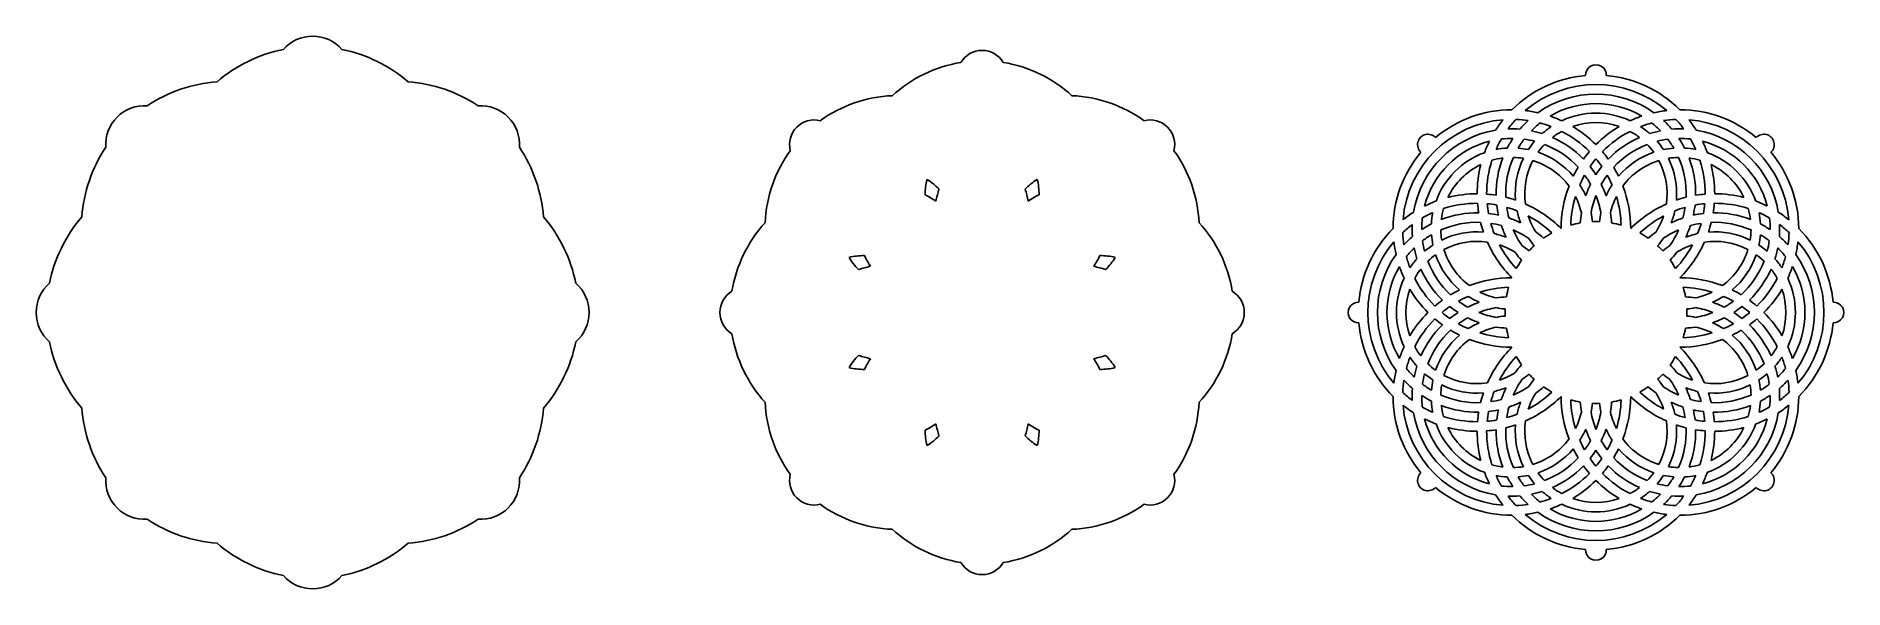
# Model space of a CAD drawing. Extents: x -134 to 246, y -92 to 24.
import ezdxf

# ---------------------------------------------------------------- set-up
doc = ezdxf.new("R2010")
doc.units = 0
doc.layers.get('0').update_dxf_attribs({"linetype": 'CONTINUOUS'})

msp = doc.modelspace()

# ---------------------------------------------------------------- linework, layer by layer
for centre, radius, start, end in [((-75.481045, 15.801246), 8.176594, 41.16222, 138.83778), ((-75.481045, -9.154749), 30.955995, 101.469985, 130.469482), ((-75.481045, -9.154749), 30.955995, 49.530518, 78.530015), ((65.179583, 15.801246), 5.176594, 30.707167, 149.292833), ((65.179583, -9.154749), 27.955995, 99.16084, 132.475427), ((65.179583, -9.154749), 27.955995, 47.524573, 80.83916), ((194.138073, -9.154749), 24.955995, 94.998766, 135), ((194.138073, 15.801246), 2.176594, 357.500617, 182.499383), ((194.138073, -9.154749), 24.955995, 45, 85.001234), ((-93.127598, -16.46419), 30.955995, 94.530518, 123.530015), ((-57.834492, -16.46419), 30.955995, 56.469985, 85.469482), ((47.533029, -16.46419), 27.955995, 92.524573, 125.83916), ((82.826136, -16.46419), 27.955995, 54.16084, 87.475427), ((194.138073, -9.154749), 22.955995, 49.636317, 130.363683), ((194.138073, -9.154749), 20.955995, 54.419291, 125.580709), ((-110.774152, 1.182363), 8.176594, 86.16222, 183.83778), ((-40.187938, 1.182363), 8.176594, 356.16222, 93.83778), ((176.49152, -16.46419), 24.955995, 90, 130.001234), ((176.49152, -16.46419), 24.955995, 77.378019, 83.605587), ((194.138073, -9.154749), 18.955995, 59.453946, 120.546054), ((194.138073, -9.154749), 16.955995, 64.88675, 115.11325), ((211.784627, -16.46419), 24.955995, 96.394413, 102.621981), ((211.784627, -16.46419), 24.955995, 49.998766, 90), ((29.886476, 1.182363), 5.176594, 75.707167, 194.292833), ((100.472689, 1.182363), 5.176594, 345.707167, 104.292833), ((176.49152, -16.46419), 22.955995, 94.636317, 175.363683), ((176.49152, -16.46419), 20.955995, 99.419291, 170.580709), ((194.138073, -9.154749), 24.955995, 141.394413, 147.621981), ((194.138073, -9.154749), 22.955995, 137.083822, 143.575831), ((176.49152, -16.46419), 20.955995, 85.388178, 92.255768), ((176.49152, -16.46419), 22.955995, 81.424169, 87.916178), ((194.138073, -9.154749), 20.955995, 132.744232, 139.611822), ((194.138073, -9.154749), 18.955995, 128.301023, 135.67733), ((176.49152, -16.46419), 20.955995, 72.322271, 78.758884), ((176.49152, -16.46419), 22.955995, 68.941067, 75.112861), ((194.138073, -9.154749), 16.955995, 123.658913, 131.715189), ((176.49152, -16.46419), 24.955995, 65.244415, 71.272567), ((194.138073, -9.154749), 14.955995, 118.68277, 127.65421), ((176.49152, -16.46419), 22.955995, 44.799625, 62.869739), ((194.138073, -9.154749), 14.955995, 70.940927, 109.059073), ((176.49152, -16.46419), 24.955995, 45, 59.242111), ((211.784627, -16.46419), 24.955995, 120.757889, 135), ((211.784627, -16.46419), 22.955995, 117.130261, 135.200375), ((194.138073, -9.154749), 14.955995, 52.34579, 61.31723), ((211.784627, -16.46419), 24.955995, 108.727433, 114.755585), ((194.138073, -9.154749), 16.955995, 48.284811, 56.341087), ((211.784627, -16.46419), 22.955995, 104.887139, 111.058933), ((211.784627, -16.46419), 20.955995, 101.241116, 107.677729), ((194.138073, -9.154749), 18.955995, 44.32267, 51.698977), ((211.784627, -16.46419), 22.955995, 92.083822, 98.575831), ((194.138073, -9.154749), 20.955995, 40.388178, 47.255768), ((211.784627, -16.46419), 20.955995, 87.744232, 94.611822), ((194.138073, -9.154749), 22.955995, 36.424169, 42.916178), ((194.138073, -9.154749), 24.955995, 32.378019, 38.605587), ((211.784627, -16.46419), 22.955995, 4.636317, 85.363683), ((211.784627, -16.46419), 20.955995, 9.419291, 80.580709), ((-93.127598, -16.46419), 30.955995, 146.469985, 175.469482), ((-57.834492, -16.46419), 30.955995, 4.530518, 33.530015), ((158.844967, 1.182363), 2.176594, 42.500617, 227.499383), ((176.49152, -16.46419), 18.955995, 104.453946, 165.546054), ((194.138073, -9.154749), 24.955995, 153.727433, 159.755585), ((194.138073, -9.154749), 22.955995, 149.887139, 156.058933), ((176.49152, -16.46419), 16.955995, 93.284811, 101.341087), ((176.49152, -16.46419), 18.955995, 89.32267, 96.698977), ((194.138073, -9.154749), 20.955995, 146.241116, 152.677729), ((194.138073, -9.154749), 18.955995, 142.75248, 149.584838), ((176.49152, -16.46419), 16.955995, 78.220037, 85.605287), ((176.49152, -16.46419), 18.955995, 75.415162, 82.24752), ((194.138073, -9.154749), 16.955995, 139.394713, 146.779963), ((194.138073, -9.154749), 14.955995, 136.149028, 144.292589), ((176.49152, -16.46419), 18.955995, 42.776205, 68.779993), ((176.49152, -16.46419), 20.955995, 44.116702, 66.040556), ((211.784627, -16.46419), 20.955995, 113.959444, 135.883298), ((211.784627, -16.46419), 18.955995, 111.220007, 137.223795), ((194.138073, -9.154749), 14.955995, 35.707411, 43.850972), ((194.138073, -9.154749), 16.955995, 33.220037, 40.605287), ((211.784627, -16.46419), 18.955995, 97.75248, 104.584838), ((211.784627, -16.46419), 16.955995, 94.394713, 101.779963), ((194.138073, -9.154749), 18.955995, 30.415162, 37.24752), ((211.784627, -16.46419), 18.955995, 83.301023, 90.67733), ((194.138073, -9.154749), 20.955995, 27.322271, 33.758884), ((211.784627, -16.46419), 16.955995, 78.658913, 86.715189), ((194.138073, -9.154749), 22.955995, 23.941067, 30.112861), ((194.138073, -9.154749), 24.955995, 20.244415, 26.272567), ((211.784627, -16.46419), 18.955995, 14.453946, 75.546054), ((229.43118, 1.182363), 2.176594, 312.500617, 137.499383), ((47.533029, -16.46419), 27.955995, 144.16084, 177.475427), ((82.826136, -16.46419), 27.955995, 2.524573, 35.83916), ((176.49152, -16.46419), 24.955995, 139.998766, 180), ((176.49152, -16.46419), 16.955995, 109.88675, 160.11325), ((176.49152, -16.46419), 14.955995, 115.940927, 154.059073), ((194.138073, -9.154749), 24.955995, 165.757889, 180), ((194.138073, -9.154749), 22.955995, 162.130261, 180.200375), ((176.49152, -16.46419), 14.955995, 97.34579, 106.31723), ((194.138073, -9.154749), 20.955995, 158.959444, 180.883298), ((194.138073, -9.154749), 18.955995, 156.220007, 182.223795), ((176.49152, -16.46419), 14.955995, 80.707411, 88.850972), ((194.138073, -9.154749), 16.955995, 153.935088, 184.515361), ((194.138073, -9.154749), 14.955995, 152.184255, 188.305386), ((176.49152, -16.46419), 14.955995, 36.694614, 72.815745), ((176.49152, -16.46419), 16.955995, 40.484639, 71.064912), ((211.784627, -16.46419), 24.955995, 148.945288, 153.824657), ((211.784627, -16.46419), 24.955995, 139.596997, 144.229065), ((211.784627, -16.46419), 22.955995, 140.238385, 145.37736), ((176.49152, -16.46419), 20.955995, 32.639941, 38.491162), ((176.49152, -16.46419), 22.955995, 34.62264, 39.761615), ((211.784627, -16.46419), 20.955995, 141.508838, 147.360059), ((176.49152, -16.46419), 24.955995, 35.770935, 40.403003), ((176.49152, -16.46419), 24.955995, 26.175343, 31.054712), ((211.784627, -16.46419), 16.955995, 108.935088, 139.515361), ((211.784627, -16.46419), 14.955995, 107.184255, 143.305386), ((194.138073, -9.154749), 14.955995, 351.694614, 27.815745), ((211.784627, -16.46419), 14.955995, 91.149028, 99.292589), ((194.138073, -9.154749), 16.955995, 355.484639, 26.064912), ((194.138073, -9.154749), 18.955995, 357.776205, 23.779993), ((194.138073, -9.154749), 20.955995, 359.116702, 21.040556), ((211.784627, -16.46419), 14.955995, 73.68277, 82.65421), ((194.138073, -9.154749), 22.955995, 359.799625, 17.869739), ((211.784627, -16.46419), 16.955995, 19.88675, 70.11325), ((194.138073, -9.154749), 24.955995, 360, 14.242111), ((211.784627, -16.46419), 14.955995, 25.940927, 64.059073), ((211.784627, -16.46419), 24.955995, 0, 40.001234), ((65.179583, -9.154749), 11.955995, 165.514046, 180.994159), ((47.533029, -16.46419), 11.955995, 44.005841, 59.485954), ((82.826136, -16.46419), 11.955995, 120.514046, 135.994159), ((65.179583, -9.154749), 11.955995, 359.005841, 14.485954), ((211.784627, -16.46419), 24.955995, 159.015928, 180), ((211.784627, -16.46419), 22.955995, 150.712325, 156.419654), ((176.49152, -16.46419), 16.955995, 23.932839, 32.791928), ((176.49152, -16.46419), 18.955995, 29.39411, 36.329092), ((211.784627, -16.46419), 20.955995, 153.642425, 160.8384), ((176.49152, -16.46419), 20.955995, 19.1616, 26.357575), ((211.784627, -16.46419), 18.955995, 143.670908, 150.60589), ((211.784627, -16.46419), 16.955995, 147.208072, 156.067161), ((176.49152, -16.46419), 22.955995, 23.580346, 29.287675), ((176.49152, -16.46419), 24.955995, 0, 20.984072), ((40.223588, -34.110744), 27.955995, 56.938202, 62.284541), ((82.826136, -16.46419), 27.955995, 162.715459, 168.061798), ((47.533029, -16.46419), 27.955995, 11.938202, 17.284541), ((90.135578, -34.110744), 27.955995, 117.715459, 123.061798), ((169.182078, -34.110744), 24.955995, 110.244415, 116.272567), ((169.182078, -34.110744), 22.955995, 89.799625, 107.869739), ((169.182078, -34.110744), 24.955995, 90, 104.242111), ((194.138073, -9.154749), 24.955995, 184.596997, 189.229065), ((169.182078, -34.110744), 24.955995, 80.770935, 85.403003), ((194.138073, -9.154749), 22.955995, 185.238385, 190.37736), ((169.182078, -34.110744), 22.955995, 79.62264, 84.761615), ((169.182078, -34.110744), 24.955995, 71.175343, 76.054712), ((169.182078, -34.110744), 24.955995, 45, 65.984072), ((211.784627, -16.46419), 22.955995, 162.91859, 178.241903), ((176.49152, -16.46419), 14.955995, 12.632615, 26.798055), ((211.784627, -16.46419), 18.955995, 158.579001, 169.931961), ((176.49152, -16.46419), 18.955995, 10.068039, 21.420999), ((211.784627, -16.46419), 14.955995, 153.201945, 167.367385), ((176.49152, -16.46419), 22.955995, 1.758097, 17.08141), ((219.094068, -34.110744), 24.955995, 114.015928, 135), ((219.094068, -34.110744), 24.955995, 103.945288, 108.824657), ((219.094068, -34.110744), 22.955995, 95.238385, 100.37736), ((219.094068, -34.110744), 24.955995, 94.596997, 99.229065), ((194.138073, -9.154749), 22.955995, 349.62264, 354.761615), ((194.138073, -9.154749), 24.955995, 350.770935, 355.403003), ((219.094068, -34.110744), 22.955995, 72.130261, 90.200375), ((219.094068, -34.110744), 24.955995, 75.757889, 90), ((219.094068, -34.110744), 24.955995, 63.727433, 69.755585), ((-100.43704, -34.110744), 30.955995, 139.530518, 168.530015), ((-50.52505, -34.110744), 30.955995, 11.469985, 40.469482), ((169.182078, -34.110744), 24.955995, 122.378019, 128.605587), ((176.49152, -16.46419), 18.955995, 173.301023, 180.67733), ((169.182078, -34.110744), 22.955995, 113.941067, 120.112861), ((176.49152, -16.46419), 16.955995, 168.658913, 176.715189), ((169.182078, -34.110744), 18.955995, 87.776205, 113.779993), ((176.49152, -16.46419), 14.955995, 163.68277, 172.65421), ((169.182078, -34.110744), 20.955995, 89.116702, 111.040556), ((194.138073, -9.154749), 24.955995, 193.945288, 198.824657), ((169.182078, -34.110744), 20.955995, 77.639941, 83.491162), ((194.138073, -9.154749), 20.955995, 186.508838, 192.360059), ((194.138073, -9.154749), 18.955995, 188.670908, 195.60589), ((169.182078, -34.110744), 22.955995, 68.580346, 74.287675), ((169.182078, -34.110744), 20.955995, 64.1616, 71.357575), ((194.138073, -9.154749), 16.955995, 192.208072, 201.067161), ((194.138073, -9.154749), 14.955995, 198.201945, 212.367385), ((169.182078, -34.110744), 22.955995, 46.758097, 62.08141), ((211.784627, -16.46419), 20.955995, 171.020436, 176.79731), ((176.49152, -16.46419), 16.955995, 4.868835, 11.270291), ((194.138073, -34.110744), 19.100492, 87.744415, 92.255585), ((211.784627, -16.46419), 16.955995, 168.729709, 175.131165), ((176.49152, -16.46419), 20.955995, 3.20269, 8.979564), ((219.094068, -34.110744), 22.955995, 117.91859, 133.241903), ((194.138073, -9.154749), 14.955995, 327.632615, 341.798055), ((194.138073, -9.154749), 16.955995, 338.932839, 347.791928), ((219.094068, -34.110744), 20.955995, 108.642425, 115.8384), ((219.094068, -34.110744), 22.955995, 105.712325, 111.419654), ((194.138073, -9.154749), 18.955995, 344.39411, 351.329092), ((194.138073, -9.154749), 20.955995, 347.639941, 353.491162), ((219.094068, -34.110744), 20.955995, 96.508838, 102.360059), ((194.138073, -9.154749), 24.955995, 341.175343, 346.054712), ((219.094068, -34.110744), 18.955995, 66.220007, 92.223795), ((219.094068, -34.110744), 20.955995, 68.959444, 90.883298), ((211.784627, -16.46419), 14.955995, 7.34579, 16.31723), ((219.094068, -34.110744), 22.955995, 59.887139, 66.058933), ((211.784627, -16.46419), 16.955995, 3.284811, 11.341087), ((211.784627, -16.46419), 18.955995, 359.32267, 6.698977), ((219.094068, -34.110744), 24.955995, 51.394413, 57.621981), ((40.223588, -34.110744), 27.955995, 137.524573, 170.83916), ((90.135578, -34.110744), 27.955995, 9.16084, 42.475427), ((169.182078, -34.110744), 24.955995, 135, 175.001234), ((169.182078, -34.110744), 22.955995, 126.424169, 132.916178), ((176.49152, -16.46419), 22.955995, 182.083822, 188.575831), ((169.182078, -34.110744), 20.955995, 130.388178, 137.255768), ((176.49152, -16.46419), 20.955995, 177.744232, 184.611822), ((169.182078, -34.110744), 20.955995, 117.322271, 123.758884), ((169.182078, -34.110744), 18.955995, 120.415162, 127.24752), ((176.49152, -16.46419), 16.955995, 184.394713, 191.779963), ((176.49152, -16.46419), 14.955995, 181.149028, 189.292589), ((169.182078, -34.110744), 16.955995, 85.484639, 116.064912), ((169.182078, -34.110744), 18.955995, 74.39411, 81.329092), ((194.138073, -9.154749), 22.955995, 195.712325, 201.419654), ((169.182078, -34.110744), 16.955995, 68.932839, 77.791928), ((194.138073, -9.154749), 20.955995, 198.642425, 205.8384), ((194.138073, -9.154749), 18.955995, 203.579001, 214.931961), ((169.182078, -34.110744), 18.955995, 55.068039, 66.420999), ((194.138073, -9.154749), 16.955995, 213.729709, 220.131165), ((169.182078, -34.110744), 20.955995, 48.20269, 53.979564), ((194.138073, -34.110744), 19.100492, 118.894413, 125.121981), ((194.138073, -34.110744), 19.100492, 99.878019, 106.105587), ((194.138073, -34.110744), 19.100492, 73.894413, 80.121981), ((194.138073, -34.110744), 19.100492, 54.878019, 61.105587), ((219.094068, -34.110744), 20.955995, 126.020436, 131.79731), ((194.138073, -9.154749), 16.955995, 319.868835, 326.270291), ((219.094068, -34.110744), 18.955995, 113.579001, 124.931961), ((194.138073, -9.154749), 18.955995, 325.068039, 336.420999), ((194.138073, -9.154749), 20.955995, 334.1616, 341.357575), ((219.094068, -34.110744), 16.955995, 102.208072, 111.067161), ((219.094068, -34.110744), 18.955995, 98.670908, 105.60589), ((194.138073, -9.154749), 22.955995, 338.580346, 344.287675), ((219.094068, -34.110744), 16.955995, 63.935088, 94.515361), ((211.784627, -16.46419), 14.955995, 350.707411, 358.850972), ((211.784627, -16.46419), 16.955995, 348.220037, 355.605287), ((219.094068, -34.110744), 18.955995, 52.75248, 59.584838), ((219.094068, -34.110744), 20.955995, 56.241116, 62.677729), ((219.094068, -34.110744), 20.955995, 42.744232, 49.611822), ((211.784627, -16.46419), 20.955995, 355.388178, 2.255768), ((219.094068, -34.110744), 22.955995, 47.083822, 53.575831), ((211.784627, -16.46419), 22.955995, 351.424169, 357.916178), ((219.094068, -34.110744), 24.955995, 4.998766, 45), ((47.533029, -16.46419), 11.955995, 210.514046, 225.994159), ((40.223588, -34.110744), 11.955995, 89.005841, 104.485954), ((65.179583, -9.154749), 27.955995, 207.715459, 213.061798), ((65.179583, -9.154749), 27.955995, 326.938202, 332.284541), ((90.135578, -34.110744), 11.955995, 75.514046, 90.994159), ((82.826136, -16.46419), 11.955995, 314.005841, 329.485954), ((169.182078, -34.110744), 22.955995, 139.636317, 220.363683), ((169.182078, -34.110744), 20.955995, 144.419291, 215.580709), ((176.49152, -16.46419), 24.955995, 186.394413, 192.621981), ((169.182078, -34.110744), 18.955995, 134.32267, 141.698977), ((176.49152, -16.46419), 22.955995, 194.887139, 201.058933), ((176.49152, -16.46419), 20.955995, 191.241116, 197.677729), ((176.49152, -16.46419), 18.955995, 187.75248, 194.584838), ((169.182078, -34.110744), 16.955995, 123.220037, 130.605287), ((169.182078, -34.110744), 14.955995, 125.707411, 133.850972), ((176.49152, -16.46419), 16.955995, 198.935088, 229.515361), ((169.182078, -34.110744), 14.955995, 81.694614, 117.815745), ((176.49152, -16.46419), 14.955995, 197.184255, 233.305386), ((194.138073, -9.154749), 24.955995, 204.015928, 225), ((194.138073, -9.154749), 22.955995, 207.91859, 223.241903), ((169.182078, -34.110744), 14.955995, 57.632615, 71.798055), ((194.138073, -9.154749), 20.955995, 216.020436, 221.79731), ((169.182078, -34.110744), 16.955995, 49.868835, 56.270291), ((194.138073, -34.110744), 19.100492, 132.744415, 137.255585), ((194.138073, -34.110744), 19.100492, 42.744415, 47.255585), ((219.094068, -34.110744), 16.955995, 123.729709, 130.131165), ((194.138073, -9.154749), 20.955995, 318.20269, 323.979564), ((194.138073, -9.154749), 22.955995, 316.758097, 332.08141), ((219.094068, -34.110744), 14.955995, 108.201945, 122.367385), ((194.138073, -9.154749), 24.955995, 315, 335.984072), ((219.094068, -34.110744), 14.955995, 62.184255, 98.305386), ((211.784627, -16.46419), 14.955995, 306.694614, 342.815745), ((211.784627, -16.46419), 16.955995, 310.484639, 341.064912), ((219.094068, -34.110744), 14.955995, 46.149028, 54.292589), ((219.094068, -34.110744), 16.955995, 49.394713, 56.779963), ((211.784627, -16.46419), 18.955995, 345.415162, 352.24752), ((211.784627, -16.46419), 20.955995, 342.322271, 348.758884), ((219.094068, -34.110744), 18.955995, 38.301023, 45.67733), ((211.784627, -16.46419), 22.955995, 338.941067, 345.112861), ((219.094068, -34.110744), 20.955995, 324.419291, 35.580709), ((211.784627, -16.46419), 24.955995, 347.378019, 353.605587), ((219.094068, -34.110744), 22.955995, 319.636317, 40.363683), ((47.533029, -51.757297), 27.955995, 101.938202, 107.284541), ((82.826136, -51.757297), 27.955995, 72.715459, 78.061798), ((169.182078, -34.110744), 18.955995, 149.453946, 210.546054), ((176.49152, -16.46419), 24.955995, 198.727433, 204.755585), ((169.182078, -34.110744), 16.955995, 138.284811, 146.341087), ((169.182078, -34.110744), 14.955995, 142.34579, 151.31723), ((176.49152, -16.46419), 20.955995, 203.959444, 225.883298), ((176.49152, -16.46419), 18.955995, 201.220007, 227.223795), ((194.138073, -34.110744), 19.100492, 144.878019, 151.105587), ((194.138073, -34.110744), 19.100492, 28.894413, 35.121981), ((211.784627, -16.46419), 18.955995, 312.776205, 338.779993), ((211.784627, -16.46419), 20.955995, 314.116702, 336.040556), ((219.094068, -34.110744), 14.955995, 28.68277, 37.65421), ((219.094068, -34.110744), 16.955995, 33.658913, 41.715189), ((211.784627, -16.46419), 24.955995, 335.244415, 341.272567), ((219.094068, -34.110744), 18.955995, 329.453946, 30.546054), ((-125.393035, -34.110744), 8.176594, 131.16222, 228.83778), ((-25.569055, -34.110744), 8.176594, 311.16222, 48.83778), ((15.267593, -34.110744), 5.176594, 120.707167, 239.292833), ((115.091573, -34.110744), 5.176594, 300.707167, 59.292833), ((169.182078, -34.110744), 16.955995, 154.88675, 205.11325), ((169.182078, -34.110744), 14.955995, 160.940927, 199.059073), ((176.49152, -16.46419), 24.955995, 210.757889, 225), ((176.49152, -16.46419), 22.955995, 207.130261, 225.200375), ((176.49152, -51.757297), 24.955995, 116.175343, 121.054712), ((176.49152, -51.757297), 24.955995, 90, 110.984072), ((176.49152, -51.757297), 22.955995, 91.758097, 107.08141), ((176.49152, -16.46419), 14.955995, 243.201945, 257.367385), ((194.138073, -34.110744), 19.100492, 163.894413, 170.121981), ((211.784627, -51.757297), 24.955995, 69.015928, 90), ((194.138073, -34.110744), 19.100492, 9.878019, 16.105587), ((211.784627, -51.757297), 22.955995, 72.91859, 88.241903), ((211.784627, -16.46419), 14.955995, 282.632615, 296.798055), ((211.784627, -51.757297), 24.955995, 58.945288, 63.824657), ((211.784627, -16.46419), 22.955995, 314.799625, 332.869739), ((211.784627, -16.46419), 24.955995, 315, 329.242111), ((219.094068, -34.110744), 14.955995, 340.940927, 19.059073), ((219.094068, -34.110744), 16.955995, 334.88675, 25.11325), ((144.226083, -34.110744), 2.176594, 87.500617, 272.499383), ((176.49152, -51.757297), 24.955995, 135, 149.242111), ((176.49152, -51.757297), 24.955995, 125.770935, 130.403003), ((176.49152, -51.757297), 22.955995, 124.62264, 129.761615), ((176.49152, -16.46419), 22.955995, 230.238385, 235.37736), ((176.49152, -16.46419), 20.955995, 231.508838, 237.360059), ((176.49152, -51.757297), 20.955995, 122.639941, 128.491162), ((176.49152, -51.757297), 22.955995, 113.580346, 119.287675), ((176.49152, -16.46419), 18.955995, 233.670908, 240.60589), ((176.49152, -51.757297), 20.955995, 109.1616, 116.357575), ((176.49152, -16.46419), 16.955995, 237.208072, 246.067161), ((176.49152, -51.757297), 18.955995, 100.068039, 111.420999), ((176.49152, -16.46419), 18.955995, 248.579001, 259.931961), ((176.49152, -16.46419), 16.955995, 258.729709, 265.131165), ((176.49152, -51.757297), 20.955995, 93.20269, 98.979564), ((194.138073, -34.110744), 19.100492, 177.744415, 182.255585), ((211.784627, -51.757297), 20.955995, 81.020436, 86.79731), ((194.138073, -34.110744), 19.100492, 357.744415, 2.255585), ((211.784627, -16.46419), 16.955995, 274.868835, 281.270291), ((211.784627, -51.757297), 18.955995, 68.579001, 79.931961), ((211.784627, -16.46419), 18.955995, 280.068039, 291.420999), ((211.784627, -16.46419), 16.955995, 293.932839, 302.791928), ((211.784627, -51.757297), 20.955995, 63.642425, 70.8384), ((211.784627, -51.757297), 22.955995, 60.712325, 66.419654), ((211.784627, -16.46419), 18.955995, 299.39411, 306.329092), ((211.784627, -16.46419), 20.955995, 302.639941, 308.491162), ((211.784627, -51.757297), 20.955995, 51.508838, 57.360059), ((211.784627, -51.757297), 22.955995, 50.238385, 55.37736), ((211.784627, -16.46419), 22.955995, 304.62264, 309.761615), ((211.784627, -51.757297), 24.955995, 49.596997, 54.229065), ((211.784627, -51.757297), 24.955995, 30.757889, 45), ((244.050063, -34.110744), 2.176594, 267.500617, 92.499383), ((169.182078, -34.110744), 24.955995, 184.998766, 225), ((176.49152, -51.757297), 22.955995, 134.799625, 152.869739), ((176.49152, -51.757297), 20.955995, 134.116702, 156.040556), ((176.49152, -51.757297), 18.955995, 132.776205, 158.779993), ((176.49152, -16.46419), 24.955995, 229.596997, 234.229065), ((176.49152, -16.46419), 24.955995, 238.945288, 243.824657), ((176.49152, -51.757297), 18.955995, 119.39411, 126.329092), ((176.49152, -16.46419), 22.955995, 240.712325, 246.419654), ((176.49152, -16.46419), 20.955995, 243.642425, 250.8384), ((176.49152, -51.757297), 16.955995, 113.932839, 122.791928), ((176.49152, -51.757297), 14.955995, 102.632615, 116.798055), ((176.49152, -51.757297), 16.955995, 94.868835, 101.270291), ((176.49152, -16.46419), 20.955995, 261.020436, 266.79731), ((194.138073, -34.110744), 19.100492, 189.878019, 196.105587), ((194.138073, -34.110744), 19.100492, 343.894413, 350.121981), ((211.784627, -16.46419), 20.955995, 273.20269, 278.979564), ((211.784627, -51.757297), 16.955995, 78.729709, 85.131165), ((211.784627, -51.757297), 14.955995, 63.201945, 77.367385), ((211.784627, -16.46419), 20.955995, 289.1616, 296.357575), ((211.784627, -51.757297), 16.955995, 57.208072, 66.067161), ((211.784627, -16.46419), 22.955995, 293.580346, 299.287675), ((211.784627, -51.757297), 18.955995, 53.670908, 60.60589), ((211.784627, -16.46419), 24.955995, 296.175343, 301.054712), ((211.784627, -51.757297), 18.955995, 21.220007, 47.223795), ((211.784627, -16.46419), 24.955995, 305.770935, 310.403003), ((211.784627, -51.757297), 20.955995, 23.959444, 45.883298), ((211.784627, -51.757297), 22.955995, 27.130261, 45.200375), ((219.094068, -34.110744), 24.955995, 315, 355.001234), ((-100.43704, -34.110744), 30.955995, 191.469985, 220.469482), ((-50.52505, -34.110744), 30.955995, 319.530518, 348.530015), ((40.223588, -34.110744), 27.955995, 189.16084, 222.475427), ((90.135578, -34.110744), 27.955995, 317.524573, 350.83916), ((176.49152, -51.757297), 24.955995, 155.244415, 161.272567), ((169.182078, -34.110744), 14.955995, 208.68277, 217.65421), ((176.49152, -51.757297), 16.955995, 130.484639, 161.064912), ((176.49152, -51.757297), 14.955995, 126.694614, 162.815745), ((176.49152, -16.46419), 24.955995, 249.015928, 270), ((176.49152, -16.46419), 22.955995, 252.91859, 268.241903), ((194.138073, -59.066739), 24.955995, 135, 155.984072), ((194.138073, -59.066739), 24.955995, 24.015928, 45), ((211.784627, -16.46419), 24.955995, 270, 290.984072), ((211.784627, -16.46419), 22.955995, 271.758097, 287.08141), ((211.784627, -51.757297), 14.955995, 17.184255, 53.305386), ((211.784627, -51.757297), 16.955995, 18.935088, 49.515361), ((219.094068, -34.110744), 14.955995, 322.34579, 331.31723), ((211.784627, -51.757297), 24.955995, 18.727433, 24.755585), ((47.533029, -51.757297), 11.955995, 134.005841, 149.485954), ((47.533029, -16.46419), 27.955995, 252.715459, 258.061798), ((65.179583, -59.066739), 27.955995, 146.938202, 152.284541), ((82.826136, -16.46419), 27.955995, 281.938202, 287.284541), ((65.179583, -59.066739), 27.955995, 27.715459, 33.061798), ((82.826136, -51.757297), 11.955995, 30.514046, 45.994159), ((176.49152, -51.757297), 22.955995, 158.941067, 165.112861), ((169.182078, -34.110744), 16.955995, 213.658913, 221.715189), ((176.49152, -51.757297), 20.955995, 162.322271, 168.758884), ((169.182078, -34.110744), 14.955995, 226.149028, 234.292589), ((194.138073, -59.066739), 22.955995, 136.758097, 152.08141), ((194.138073, -59.066739), 20.955995, 138.20269, 143.979564), ((194.138073, -34.110744), 19.100492, 208.894413, 215.121981), ((194.138073, -59.066739), 20.955995, 36.020436, 41.79731), ((194.138073, -34.110744), 19.100492, 324.878019, 331.105587), ((194.138073, -59.066739), 22.955995, 27.91859, 43.241903), ((219.094068, -34.110744), 14.955995, 305.707411, 313.850972), ((219.094068, -34.110744), 16.955995, 318.284811, 326.341087), ((211.784627, -51.757297), 20.955995, 11.241116, 17.677729), ((211.784627, -51.757297), 22.955995, 14.887139, 21.058933), ((40.223588, -34.110744), 11.955995, 255.514046, 270.994159), ((90.135578, -34.110744), 11.955995, 269.005841, 284.485954), ((176.49152, -51.757297), 24.955995, 167.378019, 173.605587), ((176.49152, -51.757297), 22.955995, 171.424169, 177.916178), ((169.182078, -34.110744), 20.955995, 222.744232, 229.611822), ((169.182078, -34.110744), 18.955995, 218.301023, 225.67733), ((169.182078, -34.110744), 18.955995, 232.75248, 239.584838), ((176.49152, -51.757297), 18.955995, 165.415162, 172.24752), ((169.182078, -34.110744), 16.955995, 229.394713, 236.779963), ((176.49152, -51.757297), 16.955995, 168.220037, 175.605287), ((176.49152, -51.757297), 14.955995, 170.707411, 178.850972), ((169.182078, -34.110744), 16.955995, 243.935088, 274.515361), ((169.182078, -34.110744), 14.955995, 242.184255, 278.305386), ((169.182078, -34.110744), 14.955995, 288.201945, 302.367385), ((194.138073, -59.066739), 18.955995, 145.068039, 156.420999), ((169.182078, -34.110744), 16.955995, 303.729709, 310.131165), ((194.138073, -59.066739), 16.955995, 139.868835, 146.270291), ((194.138073, -34.110744), 19.100492, 222.744415, 227.255585), ((194.138073, -34.110744), 19.100492, 312.744415, 317.255585), ((194.138073, -59.066739), 16.955995, 33.729709, 40.131165), ((219.094068, -34.110744), 16.955995, 229.868835, 236.270291), ((194.138073, -59.066739), 18.955995, 23.579001, 34.931961), ((219.094068, -34.110744), 14.955995, 237.632615, 251.798055), ((219.094068, -34.110744), 14.955995, 261.694614, 297.815745), ((219.094068, -34.110744), 16.955995, 265.484639, 296.064912), ((211.784627, -51.757297), 14.955995, 1.149028, 9.292589), ((219.094068, -34.110744), 16.955995, 303.220037, 310.605287), ((211.784627, -51.757297), 16.955995, 4.394713, 11.779963), ((219.094068, -34.110744), 18.955995, 300.415162, 307.24752), ((211.784627, -51.757297), 18.955995, 7.75248, 14.584838), ((219.094068, -34.110744), 18.955995, 314.32267, 321.698977), ((219.094068, -34.110744), 20.955995, 310.388178, 317.255768), ((211.784627, -51.757297), 22.955995, 2.083822, 8.575831), ((211.784627, -51.757297), 24.955995, 6.394413, 12.621981), ((47.533029, -51.757297), 27.955995, 182.524573, 215.83916), ((82.826136, -51.757297), 27.955995, 324.16084, 357.475427), ((176.49152, -51.757297), 24.955995, 180, 220.001234), ((169.182078, -34.110744), 22.955995, 227.083822, 233.575831), ((176.49152, -51.757297), 20.955995, 175.388178, 182.255768), ((176.49152, -51.757297), 18.955995, 179.32267, 186.698977), ((169.182078, -34.110744), 20.955995, 236.241116, 242.677729), ((176.49152, -51.757297), 16.955995, 183.284811, 191.341087), ((169.182078, -34.110744), 18.955995, 246.220007, 272.223795), ((194.138073, -59.066739), 24.955995, 161.175343, 166.054712), ((194.138073, -59.066739), 22.955995, 158.580346, 164.287675), ((169.182078, -34.110744), 18.955995, 278.670908, 285.60589), ((169.182078, -34.110744), 16.955995, 282.208072, 291.067161), ((194.138073, -59.066739), 20.955995, 154.1616, 161.357575), ((169.182078, -34.110744), 20.955995, 288.642425, 295.8384), ((169.182078, -34.110744), 18.955995, 293.579001, 304.931961), ((194.138073, -59.066739), 16.955995, 158.932839, 167.791928), ((169.182078, -34.110744), 24.955995, 294.015928, 315), ((169.182078, -34.110744), 22.955995, 297.91859, 313.241903), ((194.138073, -59.066739), 14.955995, 147.632615, 161.798055), ((169.182078, -34.110744), 20.955995, 306.020436, 311.79731), ((194.138073, -34.110744), 19.100492, 234.878019, 241.105587), ((211.784627, -51.757297), 24.955995, 180, 200.984072), ((194.138073, -34.110744), 19.100492, 253.894413, 260.121981), ((211.784627, -51.757297), 22.955995, 181.758097, 197.08141), ((211.784627, -51.757297), 20.955995, 183.20269, 188.979564), ((176.49152, -51.757297), 20.955995, 351.020436, 356.79731), ((194.138073, -34.110744), 19.100492, 279.878019, 286.105587), ((176.49152, -51.757297), 22.955995, 342.91859, 358.241903), ((176.49152, -51.757297), 24.955995, 339.015928, 360), ((219.094068, -34.110744), 24.955995, 225, 245.984072), ((194.138073, -34.110744), 19.100492, 298.894413, 305.121981), ((219.094068, -34.110744), 22.955995, 226.758097, 242.08141), ((219.094068, -34.110744), 20.955995, 228.20269, 233.979564), ((194.138073, -59.066739), 14.955995, 18.201945, 32.367385), ((219.094068, -34.110744), 18.955995, 235.068039, 246.420999), ((219.094068, -34.110744), 20.955995, 244.1616, 251.357575), ((194.138073, -59.066739), 16.955995, 12.208072, 21.067161), ((194.138073, -59.066739), 20.955995, 18.642425, 25.8384), ((219.094068, -34.110744), 16.955995, 248.932839, 257.791928), ((219.094068, -34.110744), 18.955995, 254.39411, 261.329092), ((194.138073, -59.066739), 22.955995, 15.712325, 21.419654), ((194.138073, -59.066739), 24.955995, 13.945288, 18.824657), ((219.094068, -34.110744), 18.955995, 267.776205, 293.779993), ((211.784627, -51.757297), 16.955995, 348.658913, 356.715189), ((219.094068, -34.110744), 20.955995, 297.322271, 303.758884), ((211.784627, -51.757297), 18.955995, 353.301023, 0.67733), ((211.784627, -51.757297), 24.955995, 319.998766, 360), ((211.784627, -51.757297), 20.955995, 357.744232, 4.611822), ((219.094068, -34.110744), 22.955995, 306.424169, 312.916178), ((-93.127598, -51.757297), 30.955995, 184.530518, 213.530015), ((-57.834492, -51.757297), 30.955995, 326.469985, 355.469482), ((169.182078, -34.110744), 24.955995, 231.394413, 237.621981), ((176.49152, -51.757297), 22.955995, 184.636317, 265.363683), ((176.49152, -51.757297), 20.955995, 189.419291, 260.580709), ((169.182078, -34.110744), 22.955995, 239.887139, 246.058933), ((176.49152, -51.757297), 18.955995, 194.453946, 255.546054), ((169.182078, -34.110744), 24.955995, 243.727433, 249.755585), ((169.182078, -34.110744), 20.955995, 248.959444, 270.883298), ((176.49152, -51.757297), 14.955995, 187.34579, 196.31723), ((169.182078, -34.110744), 22.955995, 252.130261, 270.200375), ((194.138073, -59.066739), 24.955995, 170.770935, 175.403003), ((194.138073, -59.066739), 22.955995, 169.62264, 174.761615), ((169.182078, -34.110744), 22.955995, 275.238385, 280.37736), ((169.182078, -34.110744), 20.955995, 276.508838, 282.360059), ((194.138073, -59.066739), 20.955995, 167.639941, 173.491162), ((194.138073, -59.066739), 18.955995, 164.39411, 171.329092), ((169.182078, -34.110744), 22.955995, 285.712325, 291.419654), ((194.138073, -59.066739), 14.955995, 171.694614, 207.815745), ((176.49152, -51.757297), 14.955995, 333.201945, 347.367385), ((176.49152, -51.757297), 16.955995, 348.729709, 355.131165), ((211.784627, -51.757297), 18.955995, 190.068039, 201.420999), ((194.138073, -34.110744), 19.100492, 267.744415, 272.255585), ((176.49152, -51.757297), 18.955995, 338.579001, 349.931961), ((211.784627, -51.757297), 16.955995, 184.868835, 191.270291), ((211.784627, -51.757297), 14.955995, 192.632615, 206.798055), ((194.138073, -59.066739), 14.955995, 332.184255, 8.305386), ((219.094068, -34.110744), 22.955995, 248.580346, 254.287675), ((194.138073, -59.066739), 18.955995, 8.670908, 15.60589), ((211.784627, -51.757297), 22.955995, 274.636317, 355.363683), ((219.094068, -34.110744), 20.955995, 257.639941, 263.491162), ((194.138073, -59.066739), 20.955995, 6.508838, 12.360059), ((219.094068, -34.110744), 22.955995, 259.62264, 264.761615), ((211.784627, -51.757297), 20.955995, 279.419291, 350.580709), ((211.784627, -51.757297), 18.955995, 284.453946, 345.546054), ((194.138073, -59.066739), 22.955995, 5.238385, 10.37736), ((194.138073, -59.066739), 24.955995, 4.596997, 9.229065), ((219.094068, -34.110744), 20.955995, 269.116702, 291.040556), ((219.094068, -34.110744), 22.955995, 269.799625, 287.869739), ((211.784627, -51.757297), 14.955995, 343.68277, 352.65421), ((219.094068, -34.110744), 24.955995, 290.244415, 296.272567), ((219.094068, -34.110744), 22.955995, 293.941067, 300.112861), ((219.094068, -34.110744), 24.955995, 302.378019, 308.605587), ((65.179583, -59.066739), 11.955995, 179.005841, 194.485954), ((40.223588, -34.110744), 27.955995, 297.715459, 303.061798), ((47.533029, -51.757297), 11.955995, 300.514046, 315.994159), ((82.826136, -51.757297), 27.955995, 191.938202, 197.284541), ((47.533029, -51.757297), 27.955995, 342.715459, 348.061798), ((82.826136, -51.757297), 11.955995, 224.005841, 239.485954), ((90.135578, -34.110744), 27.955995, 236.938202, 242.284541), ((65.179583, -59.066739), 11.955995, 345.514046, 0.994159), ((176.49152, -51.757297), 16.955995, 199.88675, 250.11325), ((176.49152, -51.757297), 14.955995, 205.940927, 244.059073), ((169.182078, -34.110744), 24.955995, 255.757889, 270), ((194.138073, -59.066739), 24.955995, 180, 194.242111), ((194.138073, -59.066739), 22.955995, 179.799625, 197.869739), ((169.182078, -34.110744), 24.955995, 274.596997, 279.229065), ((194.138073, -59.066739), 20.955995, 179.116702, 201.040556), ((194.138073, -59.066739), 18.955995, 177.776205, 203.779993), ((169.182078, -34.110744), 24.955995, 283.945288, 288.824657), ((194.138073, -59.066739), 16.955995, 175.484639, 206.064912), ((176.49152, -51.757297), 14.955995, 287.184255, 323.305386), ((176.49152, -51.757297), 16.955995, 327.208072, 336.067161), ((211.784627, -51.757297), 20.955995, 199.1616, 206.357575), ((176.49152, -51.757297), 20.955995, 333.642425, 340.8384), ((211.784627, -51.757297), 16.955995, 203.932839, 212.791928), ((211.784627, -51.757297), 14.955995, 216.694614, 252.815745), ((194.138073, -59.066739), 16.955995, 333.935088, 4.515361), ((219.094068, -34.110744), 24.955995, 251.175343, 256.054712), ((194.138073, -59.066739), 18.955995, 336.220007, 2.223795), ((194.138073, -59.066739), 20.955995, 338.959444, 0.883298), ((219.094068, -34.110744), 24.955995, 260.770935, 265.403003), ((194.138073, -59.066739), 22.955995, 342.130261, 0.200375), ((211.784627, -51.757297), 16.955995, 289.88675, 340.11325), ((194.138073, -59.066739), 24.955995, 345.757889, 360), ((211.784627, -51.757297), 14.955995, 295.940927, 334.059073), ((219.094068, -34.110744), 24.955995, 270, 284.242111), ((176.49152, -51.757297), 16.955995, 288.935088, 319.515361), ((211.784627, -51.757297), 24.955995, 206.175343, 211.054712), ((211.784627, -51.757297), 22.955995, 203.580346, 209.287675), ((176.49152, -51.757297), 18.955995, 323.670908, 330.60589), ((176.49152, -51.757297), 20.955995, 321.508838, 327.360059), ((211.784627, -51.757297), 20.955995, 212.639941, 218.491162), ((211.784627, -51.757297), 18.955995, 209.39411, 216.329092), ((176.49152, -51.757297), 22.955995, 330.712325, 336.419654), ((176.49152, -51.757297), 24.955995, 328.945288, 333.824657), ((211.784627, -51.757297), 16.955995, 220.484639, 251.064912), ((29.886476, -69.40385), 5.176594, 165.707167, 284.292833), ((100.472689, -69.40385), 5.176594, 255.707167, 14.292833), ((158.844967, -69.40385), 2.176594, 132.500617, 317.499383), ((194.138073, -59.066739), 24.955995, 200.244415, 206.272567), ((176.49152, -51.757297), 14.955995, 253.68277, 262.65421), ((176.49152, -51.757297), 14.955995, 271.149028, 279.292589), ((176.49152, -51.757297), 16.955995, 274.394713, 281.779963), ((194.138073, -59.066739), 16.955995, 213.220037, 220.605287), ((194.138073, -59.066739), 14.955995, 215.707411, 223.850972), ((176.49152, -51.757297), 18.955995, 291.220007, 317.223795), ((176.49152, -51.757297), 20.955995, 293.959444, 315.883298), ((176.49152, -51.757297), 22.955995, 297.130261, 315.200375), ((211.784627, -51.757297), 24.955995, 215.770935, 220.403003), ((211.784627, -51.757297), 22.955995, 214.62264, 219.761615), ((176.49152, -51.757297), 22.955995, 320.238385, 325.37736), ((176.49152, -51.757297), 24.955995, 319.596997, 324.229065), ((211.784627, -51.757297), 22.955995, 224.799625, 242.869739), ((211.784627, -51.757297), 20.955995, 224.116702, 246.040556), ((211.784627, -51.757297), 18.955995, 222.776205, 248.779993), ((194.138073, -59.066739), 14.955995, 316.149028, 324.292589), ((194.138073, -59.066739), 16.955995, 319.394713, 326.779963), ((211.784627, -51.757297), 16.955995, 258.220037, 265.605287), ((211.784627, -51.757297), 14.955995, 260.707411, 268.850972), ((211.784627, -51.757297), 14.955995, 277.34579, 286.31723), ((194.138073, -59.066739), 24.955995, 333.727433, 339.755585), ((229.43118, -69.40385), 2.176594, 222.500617, 47.499383), ((-110.774152, -69.40385), 8.176594, 176.16222, 273.83778), ((-40.187938, -69.40385), 8.176594, 266.16222, 3.83778), ((176.49152, -51.757297), 24.955995, 229.998766, 270), ((194.138073, -59.066739), 22.955995, 203.941067, 210.112861), ((176.49152, -51.757297), 16.955995, 258.658913, 266.715189), ((176.49152, -51.757297), 18.955995, 263.301023, 270.67733), ((194.138073, -59.066739), 20.955995, 207.322271, 213.758884), ((194.138073, -59.066739), 18.955995, 210.415162, 217.24752), ((176.49152, -51.757297), 18.955995, 277.75248, 284.584838), ((176.49152, -51.757297), 20.955995, 281.241116, 287.677729), ((194.138073, -59.066739), 16.955995, 228.284811, 236.341087), ((194.138073, -59.066739), 14.955995, 232.34579, 241.31723), ((176.49152, -51.757297), 24.955995, 300.757889, 315), ((211.784627, -51.757297), 24.955995, 225, 239.242111), ((194.138073, -59.066739), 14.955995, 298.68277, 307.65421), ((194.138073, -59.066739), 16.955995, 303.658913, 311.715189), ((211.784627, -51.757297), 20.955995, 252.322271, 258.758884), ((211.784627, -51.757297), 18.955995, 255.415162, 262.24752), ((194.138073, -59.066739), 18.955995, 322.75248, 329.584838), ((194.138073, -59.066739), 20.955995, 326.241116, 332.677729), ((211.784627, -51.757297), 18.955995, 269.32267, 276.698977), ((211.784627, -51.757297), 24.955995, 270, 310.001234), ((211.784627, -51.757297), 16.955995, 273.284811, 281.341087), ((194.138073, -59.066739), 22.955995, 329.887139, 336.058933), ((47.533029, -51.757297), 27.955995, 234.16084, 267.475427), ((82.826136, -51.757297), 27.955995, 272.524573, 305.83916), ((194.138073, -59.066739), 24.955995, 212.378019, 218.605587), ((176.49152, -51.757297), 20.955995, 267.744232, 274.611822), ((194.138073, -59.066739), 22.955995, 216.424169, 222.916178), ((176.49152, -51.757297), 22.955995, 272.083822, 278.575831), ((194.138073, -59.066739), 20.955995, 220.388178, 227.255768), ((194.138073, -59.066739), 18.955995, 224.32267, 231.698977), ((176.49152, -51.757297), 22.955995, 284.887139, 291.058933), ((176.49152, -51.757297), 24.955995, 288.727433, 294.755585), ((194.138073, -59.066739), 18.955995, 239.453946, 300.546054), ((194.138073, -59.066739), 16.955995, 244.88675, 295.11325), ((194.138073, -59.066739), 14.955995, 250.940927, 289.059073), ((211.784627, -51.757297), 24.955995, 245.244415, 251.272567), ((211.784627, -51.757297), 22.955995, 248.941067, 255.112861), ((194.138073, -59.066739), 18.955995, 308.301023, 315.67733), ((194.138073, -59.066739), 20.955995, 312.744232, 319.611822), ((211.784627, -51.757297), 22.955995, 261.424169, 267.916178), ((211.784627, -51.757297), 20.955995, 265.388178, 272.255768), ((194.138073, -59.066739), 22.955995, 317.083822, 323.575831), ((194.138073, -59.066739), 24.955995, 321.394413, 327.621981), ((-93.127598, -51.757297), 30.955995, 236.469985, 265.469482), ((-57.834492, -51.757297), 30.955995, 274.530518, 303.530015), ((65.179583, -59.066739), 27.955995, 227.524573, 260.83916), ((65.179583, -59.066739), 27.955995, 279.16084, 312.475427), ((194.138073, -59.066739), 24.955995, 225, 265.001234), ((176.49152, -51.757297), 24.955995, 276.394413, 282.621981), ((194.138073, -59.066739), 22.955995, 229.636317, 310.363683), ((194.138073, -59.066739), 20.955995, 234.419291, 305.580709), ((194.138073, -59.066739), 24.955995, 274.998766, 315), ((211.784627, -51.757297), 24.955995, 257.378019, 263.605587), ((-75.481045, -59.066739), 30.955995, 229.530518, 258.530015), ((-75.481045, -59.066739), 30.955995, 281.469985, 310.469482), ((65.179583, -84.022734), 5.176594, 210.707167, 329.292833), ((194.138073, -84.022734), 2.176594, 177.500617, 2.499383), ((-75.481045, -84.022734), 8.176594, 221.16222, 318.83778)]:
    msp.add_arc(centre, radius, start, end)

doc.saveas('drawing.dxf')
